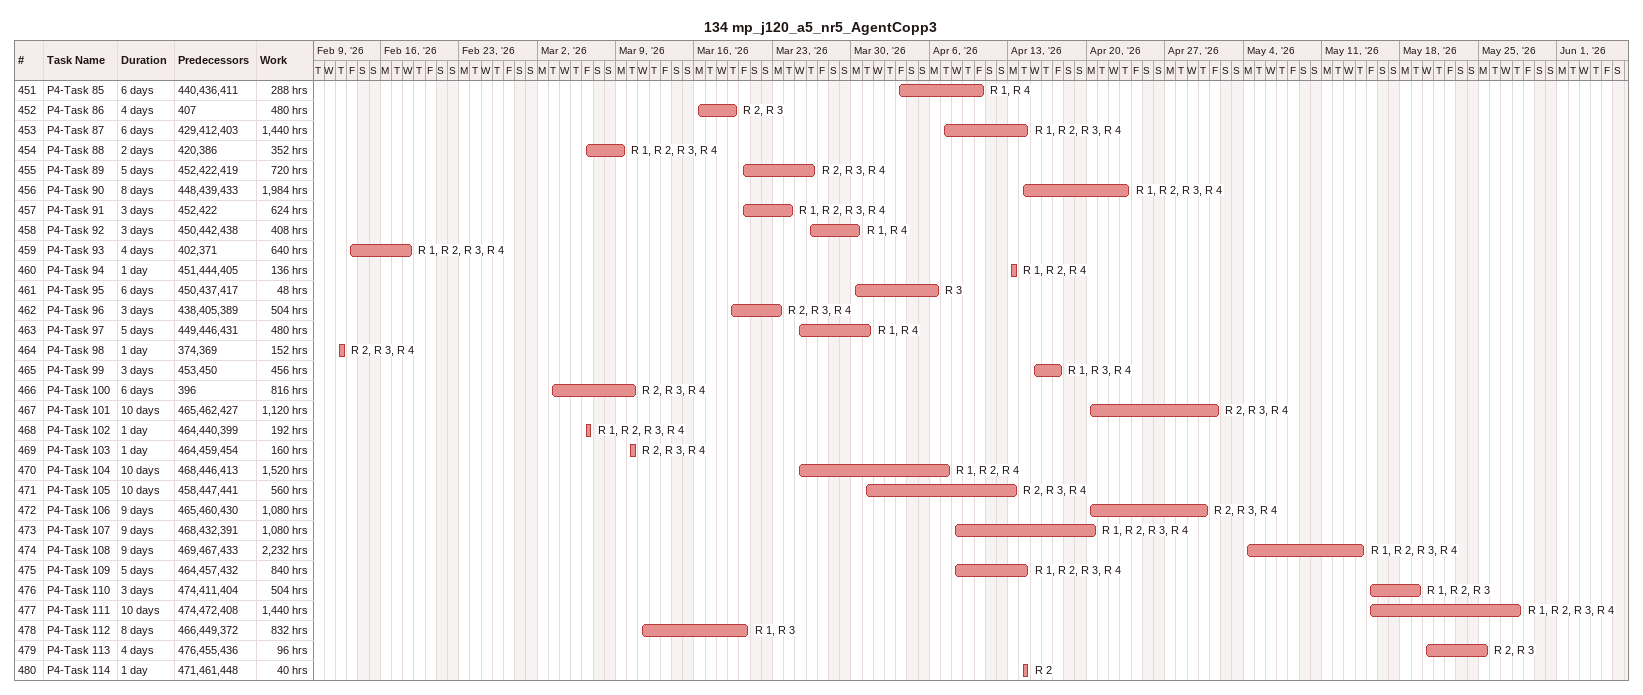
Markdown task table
134 mp_j120_a5_nr5_AgentCopp3

| ID | Task | Duration | Start | Finish | Predecessors | Resources | Work (h) |
|---|---|---|---|---|---|---|---|
| 451 | P4-Task 85 | 6d | 2026-04-03 | 2026-04-10 | 440, 436, 411 | R 1, R 4 | 288 |
| 452 | P4-Task 86 | 4d | 2026-03-16 | 2026-03-19 | 407 | R 2, R 3 | 480 |
| 453 | P4-Task 87 | 6d | 2026-04-07 | 2026-04-14 | 429, 412, 403 | R 1, R 2, R 3, R 4 | 1440 |
| 454 | P4-Task 88 | 2d | 2026-03-06 | 2026-03-09 | 420, 386 | R 1, R 2, R 3, R 4 | 352 |
| 455 | P4-Task 89 | 5d | 2026-03-20 | 2026-03-26 | 452, 422, 419 | R 2, R 3, R 4 | 720 |
| 456 | P4-Task 90 | 8d | 2026-04-14 | 2026-04-23 | 448, 439, 433 | R 1, R 2, R 3, R 4 | 1984 |
| 457 | P4-Task 91 | 3d | 2026-03-20 | 2026-03-24 | 452, 422 | R 1, R 2, R 3, R 4 | 624 |
| 458 | P4-Task 92 | 3d | 2026-03-26 | 2026-03-30 | 450, 442, 438 | R 1, R 4 | 408 |
| 459 | P4-Task 93 | 4d | 2026-02-13 | 2026-02-18 | 402, 371 | R 1, R 2, R 3, R 4 | 640 |
| 460 | P4-Task 94 | 1d | 2026-04-13 | 2026-04-13 | 451, 444, 405 | R 1, R 2, R 4 | 136 |
| 461 | P4-Task 95 | 6d | 2026-03-30 | 2026-04-06 | 450, 437, 417 | R 3 | 48 |
| 462 | P4-Task 96 | 3d | 2026-03-19 | 2026-03-23 | 438, 405, 389 | R 2, R 3, R 4 | 504 |
| 463 | P4-Task 97 | 5d | 2026-03-25 | 2026-03-31 | 449, 446, 431 | R 1, R 4 | 480 |
| 464 | P4-Task 98 | 1d | 2026-02-12 | 2026-02-12 | 374, 369 | R 2, R 3, R 4 | 152 |
| 465 | P4-Task 99 | 3d | 2026-04-15 | 2026-04-17 | 453, 450 | R 1, R 3, R 4 | 456 |
| 466 | P4-Task 100 | 6d | 2026-03-03 | 2026-03-10 | 396 | R 2, R 3, R 4 | 816 |
| 467 | P4-Task 101 | 10d | 2026-04-20 | 2026-05-01 | 465, 462, 427 | R 2, R 3, R 4 | 1120 |
| 468 | P4-Task 102 | 1d | 2026-03-06 | 2026-03-06 | 464, 440, 399 | R 1, R 2, R 3, R 4 | 192 |
| 469 | P4-Task 103 | 1d | 2026-03-10 | 2026-03-10 | 464, 459, 454 | R 2, R 3, R 4 | 160 |
| 470 | P4-Task 104 | 10d | 2026-03-25 | 2026-04-07 | 468, 446, 413 | R 1, R 2, R 4 | 1520 |
| 471 | P4-Task 105 | 10d | 2026-03-31 | 2026-04-13 | 458, 447, 441 | R 2, R 3, R 4 | 560 |
| 472 | P4-Task 106 | 9d | 2026-04-20 | 2026-04-30 | 465, 460, 430 | R 2, R 3, R 4 | 1080 |
| 473 | P4-Task 107 | 9d | 2026-04-08 | 2026-04-20 | 468, 432, 391 | R 1, R 2, R 3, R 4 | 1080 |
| 474 | P4-Task 108 | 9d | 2026-05-04 | 2026-05-14 | 469, 467, 433 | R 1, R 2, R 3, R 4 | 2232 |
| 475 | P4-Task 109 | 5d | 2026-04-08 | 2026-04-14 | 464, 457, 432 | R 1, R 2, R 3, R 4 | 840 |
| 476 | P4-Task 110 | 3d | 2026-05-15 | 2026-05-19 | 474, 411, 404 | R 1, R 2, R 3 | 504 |
| 477 | P4-Task 111 | 10d | 2026-05-15 | 2026-05-28 | 474, 472, 408 | R 1, R 2, R 3, R 4 | 1440 |
| 478 | P4-Task 112 | 8d | 2026-03-11 | 2026-03-20 | 466, 449, 372 | R 1, R 3 | 832 |
| 479 | P4-Task 113 | 4d | 2026-05-20 | 2026-05-25 | 476, 455, 436 | R 2, R 3 | 96 |
| 480 | P4-Task 114 | 1d | 2026-04-14 | 2026-04-14 | 471, 461, 448 | R 2 | 40 |
